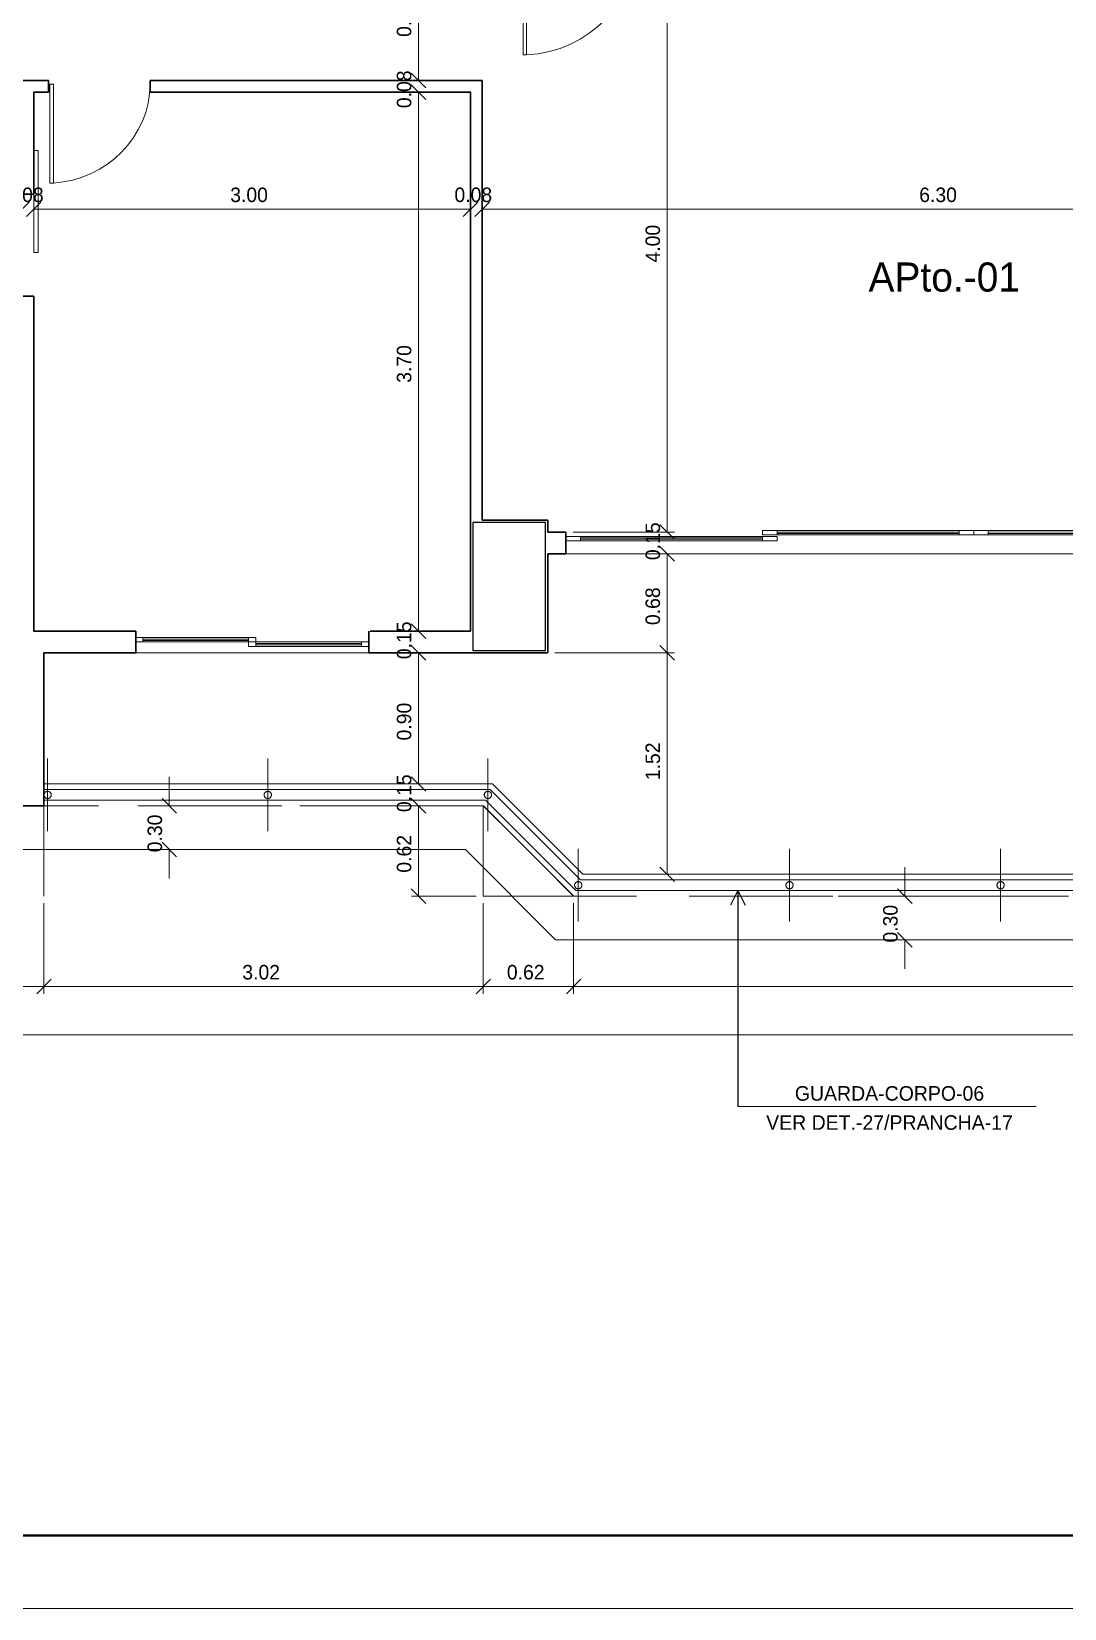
# Model space of a CAD drawing. Header units: metres. Extents: x 3.9 to 63.3, y 8 to 50.1.
# Drawn here: x 18.05 to 25.14, y 8.02 to 18.84 of the extents above; entities that cross this region are included whole.
import ezdxf
from ezdxf.enums import TextEntityAlignment as Align

# ---------------------------------------------------------------- set-up
doc = ezdxf.new("R2010")
doc.units = ezdxf.units.M
doc.header["$MEASUREMENT"] = 0
for name, pattern in [('DGN Style 2', [0.988287, 0.592972, -0.395315]), ('DGN Style 3', [1.383601, 0.988287, -0.395315]), ('DGN Style 4', [1.582247, 0.790629, -0.395315, 0.000988287, -0.395315])]:
    doc.linetypes.add(name, pattern=pattern)
doc.layers.get('Defpoints').update_dxf_attribs({"lineweight": 0})
for name, color, linetype, lineweight in [('00-EDIFICACOES TÉRREO', 7, 'Continuous', 0), ('CORNIJAS_VAR NA PLANTA PTIPO 1', 7, 'Continuous', 0), ('Level 1', 7, 'Continuous', 0), ('Level 12', 7, 'Continuous', 0), ('Level 14', 7, 'Continuous', 0), ('Level 21-1', 7, 'Continuous', 0), ('Level 24-1', 7, 'Continuous', 0), ('Level 31', 7, 'Continuous', 0), ('Level 50', 7, 'Continuous', 0), ('Level 62-1', 7, 'Continuous', 0), ('Level 63', 7, 'Continuous', 0), ('Level 7', 7, 'Continuous', 0)]:
    doc.layers.add(name, color=color, linetype=linetype, lineweight=lineweight)
doc.layers.add('6', color=6, linetype='Continuous')
doc.styles.add('Style-INTL_ENGINEERING', font='INTL_ENGINEERING.shx')
doc.dimstyles.get("Standard").update_dxf_attribs({"dimtxt": 0.18, "dimasz": 0.18, "dimexe": 0.18, "dimexo": 0.0625, "dimgap": 0.09, "dimtad": 0, "dimtih": 1, "dimtoh": 1, "dimdec": 4, "dimzin": 1, "dimdsep": 46, "dimtxsty": 'Standard', "dimcen": 0, "dimadec": 0, "dimazin": 0, "dimtfac": 1, "dimtdec": 4, "dimtofl": 0, "dimtmove": 0, "dimatfit": 3, "dimfxl": 0, "dimtolj": 1, "dimtzin": 1, "dimarcsym": 0})

# ---------------------------------------------------------------- blocks, each defined once
blk = doc.blocks.new('PM320')
at = {"layer": 'Level 14', "color": 7, "linetype": 'Continuous', "lineweight": 13, "flags": 128}
for points in [[(1.35, 0.01), (1.45, 0.01), (1.45, -0.02), (1.35, -0.02)], [(1.45, 0.01), (2.7, 0.01), (2.7, 0), (1.45, 0)], [(2.7, 0.01), (2.8, 0.01), (2.8, -0.02), (2.7, -0.02)], [(2.9, 0.01), (2.8, 0.01), (2.8, -0.02), (2.9, -0.02)], [(4.15, 0.01), (2.9, 0.01), (2.9, 0), (4.15, 0)], [(4.25, 0.01), (4.15, 0.01), (4.15, -0.02), (4.25, -0.02)], [(0.1, -0.06), (0, -0.06), (0, -0.03), (0.1, -0.03)], [(0.1, -0.03), (1.35, -0.03), (1.35, -0.04), (0.1, -0.04)], [(1.35, -0.05), (0.1, -0.05), (0.1, -0.06), (1.35, -0.06)], [(1.35, -0.06), (1.45, -0.06), (1.45, -0.03), (1.35, -0.03)], [(1.451, -0.01), (2.7, -0.01), (2.7, -0.02), (1.451, -0.02)], [(4.149, -0.01), (2.9, -0.01), (2.9, -0.02), (4.149, -0.02)], [(4.25, -0.06), (4.15, -0.06), (4.15, -0.03), (4.25, -0.03)], [(5.5, -0.03), (4.25, -0.03), (4.25, -0.04), (5.5, -0.04)], [(4.25, -0.05), (5.5, -0.05), (5.5, -0.06), (4.25, -0.06)], [(5.5, -0.06), (5.6, -0.06), (5.6, -0.03), (5.5, -0.03)]]:
    blk.add_lwpolyline(points, close=True, dxfattribs=at)
at = {"layer": 'Level 7', "color": 7, "linetype": 'Continuous', "lineweight": 30}
for p, q in [((0, 0), (0, -0.15)), ((5.6, 0), (5.6, -0.15))]:
    blk.add_line(p, q, dxfattribs=at)
blk = doc.blocks.new('P70D_1')
at = {"layer": 'Level 14', "color": 7, "linetype": 'Continuous', "lineweight": 13}
for p, q in [((0.035, 0.705), (0.01, 0.705)), ((0.01, 0.705), (0.01, 0.025)), ((0.035, 0.025), (0.035, 0.705)), ((0.01, 0.025), (0.035, 0.025))]:
    blk.add_line(p, q, dxfattribs=at)
blk.add_ellipse((0.007, 0.032), major_axis=(0.661, -0.214), ratio=0.965677, start_param=0.313159, end_param=1.833935, dxfattribs=at)
at = {"layer": 'Level 7', "color": 7, "linetype": 'Continuous', "lineweight": 30}
for p, q in [((0, 0), (0, 0.08)), ((0.7, 0), (0.7, 0.08))]:
    blk.add_line(p, q, dxfattribs=at)
blk = doc.blocks.new('P80D_2')
at = {"layer": 'Level 14', "color": 7, "linetype": 'Continuous', "lineweight": 13}
for p, q in [((0.035, 0.875), (0.01, 0.875)), ((0.01, 0.875), (0.01, 0.075)), ((0.035, 0.075), (0.035, 0.875)), ((0.01, 0.075), (0.035, 0.075))]:
    blk.add_line(p, q, dxfattribs=at)
blk.add_arc((0, 0.075), 0.8, 0.0001, 87.4926, dxfattribs=at)
at = {"layer": 'Level 7', "color": 7, "linetype": 'Continuous', "lineweight": 30}
for p, q in [((0, 0), (0, 0.15)), ((0.8, 0), (0.8, 0.15))]:
    blk.add_line(p, q, dxfattribs=at)
blk = doc.blocks.new('PC185')
at = {"layer": 'Level 14', "color": 7, "linetype": 'Continuous', "lineweight": 13, "flags": 128}
for points in [[(0.00001, -0.04504), (0.05, -0.04504), (0.05001, -0.07502), (0.00002, -0.07504)], [(0.77501, -0.04506), (0.05, -0.04504), (0.05, -0.05504), (0.775, -0.05508)], [(0.05, -0.06502), (0.77502, -0.06506), (0.77499, -0.07506), (0.05001, -0.07502)], [(0.82499, -0.04506), (0.77501, -0.04506), (0.77499, -0.07506), (0.825, -0.07506)], [(0.77503, -0.07504), (0.82501, -0.07502), (0.82501, -0.10502), (0.77502, -0.10502)], [(1.55002, -0.07506), (0.82501, -0.07502), (0.82499, -0.08506), (1.55, -0.08504)], [(0.82502, -0.09502), (1.55002, -0.09504), (1.55001, -0.10504), (0.82501, -0.10502)], [(1.60001, -0.07506), (1.55002, -0.07506), (1.55001, -0.10504), (1.60002, -0.10504)]]:
    blk.add_lwpolyline(points, close=True, dxfattribs=at)
at = {"layer": 'Level 31', "color": 30, "linetype": 'Continuous', "lineweight": 0}
blk.add_line((-0.00001, -0.15008), (1.60001, -0.15012), dxfattribs=at)
at = {"layer": 'Level 7', "color": 7, "linetype": 'Continuous', "lineweight": 30, "flags": 128}
for points in [[(0, 0), (-0.00001, -0.15008)], [(1.60001, -0.00002), (1.60001, -0.1501)]]:
    blk.add_lwpolyline(points, dxfattribs=at)
blk = doc.blocks.new('*U116')
at = {"layer": 'Level 1', "color": 3, "linetype": 'DGN Style 4', "lineweight": 0}
blk.add_line((0, 0.25), (0, -0.25), dxfattribs=at)
at = {"layer": 'Level 50', "color": 190, "linetype": 'DGN Style 2', "lineweight": 0}
blk.add_circle((0, 0), 0.025, dxfattribs=at)
blk = doc.blocks.new('*U117')
at = {"layer": 'Level 1', "color": 3, "linetype": 'DGN Style 4', "lineweight": 0}
blk.add_line((0, 0.25), (0, -0.25), dxfattribs=at)
at = {"layer": 'Level 50', "color": 190, "linetype": 'DGN Style 2', "lineweight": 0}
blk.add_circle((0, 0), 0.025, dxfattribs=at)
blk = doc.blocks.new('*U118')
at = {"layer": 'Level 1', "color": 3, "linetype": 'DGN Style 4', "lineweight": 0}
blk.add_line((0, 0.25), (0, -0.25), dxfattribs=at)
at = {"layer": 'Level 50', "color": 190, "linetype": 'DGN Style 2', "lineweight": 0}
blk.add_circle((0, 0), 0.025, dxfattribs=at)
blk = doc.blocks.new('*U125')
at = {"layer": 'Level 1', "color": 3, "linetype": 'DGN Style 4', "lineweight": 0}
blk.add_line((0, 0.25), (0, -0.25), dxfattribs=at)
at = {"layer": 'Level 50', "color": 190, "linetype": 'DGN Style 2', "lineweight": 0}
blk.add_circle((0, 0), 0.025, dxfattribs=at)
blk = doc.blocks.new('*U126')
at = {"layer": 'Level 1', "color": 3, "linetype": 'DGN Style 4', "lineweight": 0}
blk.add_line((0, 0.25), (0, -0.25), dxfattribs=at)
at = {"layer": 'Level 50', "color": 190, "linetype": 'DGN Style 2', "lineweight": 0}
blk.add_circle((0, 0), 0.025, dxfattribs=at)
blk = doc.blocks.new('*U127')
at = {"layer": 'Level 1', "color": 3, "linetype": 'DGN Style 4', "lineweight": 0}
blk.add_line((0, 0.25), (0, -0.25), dxfattribs=at)
at = {"layer": 'Level 50', "color": 190, "linetype": 'DGN Style 2', "lineweight": 0}
blk.add_circle((0, 0), 0.025, dxfattribs=at)
blk = doc.blocks.new('*U87')
at = {"layer": 'CORNIJAS_VAR NA PLANTA PTIPO 1', "color": 7, "linetype": 'Continuous', "lineweight": 13}
for p, q in [((-9.285, -6.138), (-12.365, -6.138)), ((-8.665, -6.758), (-9.285, -6.138)), ((-1.474, -6.758), (-8.665, -6.758))]:
    blk.add_line(p, q, dxfattribs=at)
at = {"layer": 'CORNIJAS_VAR NA PLANTA PTIPO 1', "color": 7, "linetype": 'DGN Style 3', "lineweight": 13}
for p, q in [((-9.347, -6.288), (-12.365, -6.288)), ((-8.727, -6.908), (-9.347, -6.288)), ((-1.412, -6.908), (-8.727, -6.908))]:
    blk.add_line(p, q, dxfattribs=at)
at = {"layer": 'Level 21-1', "color": 7, "linetype": 'Continuous', "lineweight": 13}
for p, q in [((-9.471, -6.588), (-18.999, -6.588)), ((-8.851, -7.208), (-9.471, -6.588)), ((-1.288, -7.208), (-8.851, -7.208))]:
    blk.add_line(p, q, dxfattribs=at)
at = {"layer": 'Level 50', "color": 190, "linetype": 'Continuous', "lineweight": 13}
for p, q in [((-9.301, -6.175), (-12.365, -6.175)), ((-9.332, -6.25), (-12.365, -6.25)), ((-8.712, -6.87), (-9.332, -6.25)), ((-8.681, -6.795), (-9.301, -6.175)), ((-1.458, -6.795), (-8.681, -6.795)), ((-1.427, -6.87), (-8.712, -6.87))]:
    blk.add_line(p, q, dxfattribs=at)
at = {"layer": 'Level 62-1', "color": 7, "linetype": 'Continuous', "lineweight": 13}
blk.add_line((-12.365, -6.388), (-12.365, -6.288), dxfattribs=at)
at = {"layer": 'Level 50', "color": 190, "linetype": 'DGN Style 2', "lineweight": 0}
for name, p in [('*U116', (-12.34, -6.213)), ('*U125', (-10.828, -6.213)), ('*U117', (-9.316, -6.213)), ('*U118', (-8.696, -6.833)), ('*U126', (-7.245, -6.833)), ('*U127', (-5.795, -6.833))]:
    blk.add_blockref(name, p, dxfattribs=at)
blk = doc.blocks.new('*D171')
at = {"layer": 'Defpoints', "color": 2, "linetype": 'Continuous', "lineweight": 0}
for p, q in [((18.034, 17.674), (17.935, 17.575)), ((17.985, 17.68), (17.985, 17.575)), ((18.015, 17.575), (18.114, 17.674)), ((18.065, 17.68), (18.065, 17.575)), ((17.874, 17.625), (17.985, 17.625)), ((18.264, 17.625), (18.065, 17.625))]:
    blk.add_line(p, q, dxfattribs=at)
at = {"layer": 'Defpoints'}
for p in [(17.985, 17.729), (18.065, 17.729), (18.025, 17.625), (18.065, 17.625)]:
    blk.add_point(p, dxfattribs=at)
at = {"layer": 'Defpoints', "color": 2, "linetype": 'Continuous', "lineweight": 0, "style": 'Style-INTL_ENGINEERING'}
blk.add_text('0.08', height=0.0995, dxfattribs=at).set_placement((17.874, 17.724), align=Align.MIDDLE_LEFT)
blk = doc.blocks.new('_Oblique')
at = {"color": 0, "linetype": 'ByBlock', "lineweight": -2}
blk.add_line((0.5, 0.5), (-0.5, -0.5), dxfattribs=at)
blk = doc.blocks.new('*D172')
at = {"layer": 'Defpoints', "color": 2, "linetype": 'Continuous', "lineweight": 0}
for p, q in [((21.065, 18.38), (21.065, 17.575)), ((18.015, 17.575), (18.114, 17.674)), ((18.065, 17.68), (18.065, 17.575)), ((21.114, 17.674), (21.015, 17.575)), ((18.065, 17.625), (21.065, 17.625))]:
    blk.add_line(p, q, dxfattribs=at)
at = {"layer": 'Defpoints'}
for p in [(21.065, 18.429), (18.065, 17.729), (19.565, 17.625), (21.065, 17.625)]:
    blk.add_point(p, dxfattribs=at)
at = {"layer": 'Defpoints', "color": 2, "linetype": 'Continuous', "lineweight": 0, "style": 'Style-INTL_ENGINEERING'}
blk.add_text('3.00', height=0.0995, dxfattribs=at).set_placement((19.414, 17.724), align=Align.MIDDLE_LEFT)
blk = doc.blocks.new('*D173')
at = {"layer": 'Defpoints', "color": 2, "linetype": 'Continuous', "lineweight": 0}
for p, q in [((21.145, 18.46), (21.145, 17.575)), ((21.065, 18.38), (21.065, 17.575)), ((21.114, 17.674), (21.015, 17.575)), ((21.095, 17.575), (21.194, 17.674)), ((20.954, 17.625), (21.065, 17.625)), ((21.344, 17.625), (21.145, 17.625))]:
    blk.add_line(p, q, dxfattribs=at)
at = {"layer": 'Defpoints'}
for p in [(21.065, 18.429), (21.145, 18.509), (21.105, 17.625), (21.145, 17.625)]:
    blk.add_point(p, dxfattribs=at)
at = {"layer": 'Defpoints', "color": 2, "linetype": 'Continuous', "lineweight": 0, "style": 'Style-INTL_ENGINEERING'}
blk.add_text('0.08', height=0.0995, dxfattribs=at).set_placement((20.954, 17.724), align=Align.MIDDLE_LEFT)
blk = doc.blocks.new('*D174')
at = {"layer": 'Defpoints', "color": 2, "linetype": 'Continuous', "lineweight": 0}
for p, q in [((21.145, 18.46), (21.145, 17.575)), ((27.445, 18.51), (27.445, 17.575)), ((21.095, 17.575), (21.194, 17.674)), ((27.494, 17.674), (27.395, 17.575)), ((21.145, 17.625), (27.445, 17.625))]:
    blk.add_line(p, q, dxfattribs=at)
at = {"layer": 'Defpoints'}
for p in [(27.445, 18.559), (21.145, 18.509), (24.295, 17.625), (27.445, 17.625)]:
    blk.add_point(p, dxfattribs=at)
at = {"layer": 'Defpoints', "color": 2, "linetype": 'Continuous', "lineweight": 0, "style": 'Style-INTL_ENGINEERING'}
blk.add_text('6.30', height=0.0995, dxfattribs=at).set_placement((24.146, 17.724), align=Align.MIDDLE_LEFT)
blk = doc.blocks.new('*D228')
at = {"layer": 'Defpoints', "color": 2, "linetype": 'Continuous', "lineweight": 0}
for p, q in [((21.772, 12.86), (21.772, 12.239)), ((29.088, 12.86), (29.088, 12.239)), ((21.723, 12.239), (21.822, 12.338)), ((29.088, 12.288), (21.772, 12.288)), ((29.137, 12.338), (29.038, 12.239))]:
    blk.add_line(p, q, dxfattribs=at)
at = {"layer": 'Defpoints'}
for p in [(21.772, 12.909), (29.088, 12.909), (21.772, 12.288), (25.43, 12.288)]:
    blk.add_point(p, dxfattribs=at)
at = {"layer": 'Defpoints', "color": 2, "linetype": 'Continuous', "lineweight": 0, "style": 'Style-INTL_ENGINEERING'}
blk.add_text('7.32', height=0.0995, dxfattribs=at).set_placement((25.288, 12.387), align=Align.MIDDLE_LEFT)
blk = doc.blocks.new('*D229')
at = {"layer": 'Defpoints', "color": 2, "linetype": 'Continuous', "lineweight": 0}
for p, q in [((21.152, 12.86), (21.152, 12.239)), ((21.772, 12.86), (21.772, 12.239)), ((21.103, 12.239), (21.202, 12.338)), ((21.772, 12.288), (21.152, 12.288)), ((21.822, 12.338), (21.723, 12.239))]:
    blk.add_line(p, q, dxfattribs=at)
at = {"layer": 'Defpoints'}
for p in [(21.152, 12.909), (21.772, 12.909), (21.152, 12.288), (21.462, 12.288)]:
    blk.add_point(p, dxfattribs=at)
at = {"layer": 'Defpoints', "color": 2, "linetype": 'Continuous', "lineweight": 0, "style": 'Style-INTL_ENGINEERING'}
blk.add_text('0.62', height=0.0995, dxfattribs=at).set_placement((21.314, 12.387), align=Align.MIDDLE_LEFT)
blk = doc.blocks.new('*D230')
at = {"layer": 'Defpoints', "color": 2, "linetype": 'Continuous', "lineweight": 0}
for p, q in [((18.135, 12.86), (18.135, 12.239)), ((21.152, 12.86), (21.152, 12.239)), ((18.085, 12.239), (18.184, 12.338)), ((21.152, 12.288), (18.135, 12.288)), ((21.202, 12.338), (21.103, 12.239))]:
    blk.add_line(p, q, dxfattribs=at)
at = {"layer": 'Defpoints'}
for p in [(18.135, 12.909), (21.152, 12.909), (18.135, 12.288), (19.643, 12.288)]:
    blk.add_point(p, dxfattribs=at)
at = {"layer": 'Defpoints', "color": 2, "linetype": 'Continuous', "lineweight": 0, "style": 'Style-INTL_ENGINEERING'}
blk.add_text('3.02', height=0.0995, dxfattribs=at).set_placement((19.497, 12.387), align=Align.MIDDLE_LEFT)
blk = doc.blocks.new('*D231')
at = {"layer": 'Defpoints', "color": 2, "linetype": 'Continuous', "lineweight": 0}
for p, q in [((16.305, 12.86), (16.305, 12.239)), ((18.135, 12.86), (18.135, 12.239)), ((16.255, 12.239), (16.354, 12.338)), ((18.135, 12.288), (16.305, 12.288)), ((18.184, 12.338), (18.085, 12.239))]:
    blk.add_line(p, q, dxfattribs=at)
at = {"layer": 'Defpoints'}
for p in [(16.305, 12.909), (18.135, 12.909), (16.305, 12.288), (17.22, 12.288)]:
    blk.add_point(p, dxfattribs=at)
at = {"layer": 'Defpoints', "color": 2, "linetype": 'Continuous', "lineweight": 0, "style": 'Style-INTL_ENGINEERING'}
blk.add_text('1.83', height=0.0995, dxfattribs=at).set_placement((17.106, 12.387), align=Align.MIDDLE_LEFT)
blk = doc.blocks.new('*D235')
at = {"layer": 'Defpoints', "color": 2, "linetype": 'Continuous', "lineweight": 0}
for p, q in [((10.375, 12.86), (10.375, 11.906)), ((50.625, 12.86), (50.625, 11.906)), ((10.325, 11.906), (10.424, 12.006)), ((50.625, 11.956), (10.375, 11.956)), ((50.674, 12.006), (50.575, 11.906))]:
    blk.add_line(p, q, dxfattribs=at)
at = {"layer": 'Defpoints'}
for p in [(10.375, 12.909), (50.625, 12.909), (10.375, 11.956), (30.5, 11.956)]:
    blk.add_point(p, dxfattribs=at)
at = {"layer": 'Defpoints', "color": 2, "linetype": 'Continuous', "lineweight": 0, "style": 'Style-INTL_ENGINEERING'}
blk.add_text('40.25', height=0.0995, dxfattribs=at).set_placement((30.309, 12.055), align=Align.MIDDLE_LEFT)
blk = doc.blocks.new('*D247')
at = {"layer": 'Defpoints', "color": 2, "linetype": 'Continuous', "lineweight": 0}
for p, q in [((20.657, 19.459), (20.757, 19.359)), ((21.115, 19.409), (20.658, 19.409)), ((20.707, 19.409), (20.707, 18.509)), ((20.757, 18.459), (20.657, 18.559)), ((21.095, 18.509), (20.658, 18.509))]:
    blk.add_line(p, q, dxfattribs=at)
at = {"layer": 'Defpoints'}
for p in [(21.165, 19.409), (20.707, 18.959), (20.707, 18.509), (21.145, 18.509)]:
    blk.add_point(p, dxfattribs=at)
at = {"layer": 'Defpoints', "color": 2, "linetype": 'Continuous', "lineweight": 0, "style": 'Style-INTL_ENGINEERING'}
blk.add_text('0.90', height=0.0995, rotation=90, dxfattribs=at).set_placement((20.608, 18.808), align=Align.MIDDLE_LEFT)
blk = doc.blocks.new('*D248')
at = {"layer": 'Defpoints', "color": 2, "linetype": 'Continuous', "lineweight": 0}
for p, q in [((20.757, 18.459), (20.657, 18.559)), ((20.707, 18.619), (20.707, 18.509)), ((20.657, 18.479), (20.757, 18.379)), ((21.095, 18.509), (20.658, 18.509)), ((21.015, 18.429), (20.658, 18.429)), ((20.707, 18.23), (20.707, 18.429))]:
    blk.add_line(p, q, dxfattribs=at)
at = {"layer": 'Defpoints'}
for p in [(20.707, 18.469), (20.707, 18.429), (21.065, 18.429), (21.145, 18.509)]:
    blk.add_point(p, dxfattribs=at)
at = {"layer": 'Defpoints', "color": 2, "linetype": 'Continuous', "lineweight": 0, "style": 'Style-INTL_ENGINEERING'}
blk.add_text('0.08', height=0.0995, rotation=90, dxfattribs=at).set_placement((20.608, 18.319), align=Align.MIDDLE_LEFT)
blk = doc.blocks.new('*D249')
at = {"layer": 'Defpoints', "color": 2, "linetype": 'Continuous', "lineweight": 0}
for p, q in [((20.657, 18.479), (20.757, 18.379)), ((21.015, 18.429), (20.658, 18.429)), ((20.707, 18.429), (20.707, 14.729)), ((20.757, 14.679), (20.657, 14.779)), ((21.015, 14.729), (20.658, 14.729))]:
    blk.add_line(p, q, dxfattribs=at)
at = {"layer": 'Defpoints'}
for p in [(21.065, 18.429), (20.707, 16.579), (20.707, 14.729), (21.065, 14.729)]:
    blk.add_point(p, dxfattribs=at)
at = {"layer": 'Defpoints', "color": 2, "linetype": 'Continuous', "lineweight": 0, "style": 'Style-INTL_ENGINEERING'}
blk.add_text('3.70', height=0.0995, rotation=90, dxfattribs=at).set_placement((20.608, 16.433), align=Align.MIDDLE_LEFT)
blk = doc.blocks.new('*D250')
at = {"layer": 'Defpoints', "color": 2, "linetype": 'Continuous', "lineweight": 0}
for p, q in [((20.757, 14.679), (20.657, 14.779)), ((21.015, 14.729), (20.658, 14.729)), ((20.707, 14.772), (20.707, 14.729)), ((20.657, 14.629), (20.757, 14.529)), ((20.93, 14.579), (20.658, 14.579)), ((20.707, 14.38), (20.707, 14.579))]:
    blk.add_line(p, q, dxfattribs=at)
at = {"layer": 'Defpoints'}
for p in [(21.065, 14.729), (20.707, 14.654), (20.707, 14.579), (20.98, 14.579)]:
    blk.add_point(p, dxfattribs=at)
at = {"layer": 'Defpoints', "color": 2, "linetype": 'Continuous', "lineweight": 0, "style": 'Style-INTL_ENGINEERING'}
blk.add_text('0.15', height=0.0995, rotation=90, dxfattribs=at).set_placement((20.608, 14.536), align=Align.MIDDLE_LEFT)
blk = doc.blocks.new('*D251')
at = {"layer": 'Defpoints', "color": 2, "linetype": 'Continuous', "lineweight": 0}
for p, q in [((20.657, 14.629), (20.757, 14.529)), ((20.93, 14.579), (20.658, 14.579)), ((20.707, 14.579), (20.707, 13.679)), ((20.757, 13.629), (20.657, 13.729)), ((21.165, 13.679), (20.658, 13.679))]:
    blk.add_line(p, q, dxfattribs=at)
at = {"layer": 'Defpoints'}
for p in [(20.98, 14.579), (20.707, 14.129), (20.707, 13.679), (21.215, 13.679)]:
    blk.add_point(p, dxfattribs=at)
at = {"layer": 'Defpoints', "color": 2, "linetype": 'Continuous', "lineweight": 0, "style": 'Style-INTL_ENGINEERING'}
blk.add_text('0.90', height=0.0995, rotation=90, dxfattribs=at).set_placement((20.608, 13.978), align=Align.MIDDLE_LEFT)
blk = doc.blocks.new('*D252')
at = {"layer": 'Defpoints', "color": 2, "linetype": 'Continuous', "lineweight": 0}
for p, q in [((20.757, 13.629), (20.657, 13.729)), ((21.165, 13.679), (20.658, 13.679)), ((20.707, 13.722), (20.707, 13.679)), ((20.657, 13.579), (20.757, 13.479)), ((21.103, 13.529), (20.658, 13.529)), ((20.707, 13.33), (20.707, 13.529))]:
    blk.add_line(p, q, dxfattribs=at)
at = {"layer": 'Defpoints'}
for p in [(21.215, 13.679), (20.707, 13.604), (20.707, 13.529), (21.152, 13.529)]:
    blk.add_point(p, dxfattribs=at)
at = {"layer": 'Defpoints', "color": 2, "linetype": 'Continuous', "lineweight": 0, "style": 'Style-INTL_ENGINEERING'}
blk.add_text('0.15', height=0.0995, rotation=90, dxfattribs=at).set_placement((20.608, 13.486), align=Align.MIDDLE_LEFT)
blk = doc.blocks.new('*D253')
at = {"layer": 'Defpoints', "color": 2, "linetype": 'Continuous', "lineweight": 0}
for p, q in [((20.657, 13.579), (20.757, 13.479)), ((21.103, 13.529), (20.658, 13.529)), ((20.707, 13.529), (20.707, 12.909)), ((20.757, 12.859), (20.657, 12.959)), ((21.103, 12.909), (20.658, 12.909))]:
    blk.add_line(p, q, dxfattribs=at)
at = {"layer": 'Defpoints'}
for p in [(21.152, 13.529), (20.707, 13.219), (20.707, 12.909), (21.152, 12.909)]:
    blk.add_point(p, dxfattribs=at)
at = {"layer": 'Defpoints', "color": 2, "linetype": 'Continuous', "lineweight": 0, "style": 'Style-INTL_ENGINEERING'}
blk.add_text('0.62', height=0.0995, rotation=90, dxfattribs=at).set_placement((20.608, 13.07), align=Align.MIDDLE_LEFT)
blk = doc.blocks.new('*D302')
at = {"layer": 'Defpoints', "color": 2, "linetype": 'Continuous', "lineweight": 0}
for p, q in [((22.365, 15.309), (22.465, 15.209)), ((21.769, 15.259), (22.465, 15.259)), ((22.415, 14.579), (22.415, 15.259)), ((22.465, 14.529), (22.365, 14.629)), ((21.644, 14.579), (22.465, 14.579))]:
    blk.add_line(p, q, dxfattribs=at)
at = {"layer": 'Defpoints'}
for p in [(21.72, 15.259), (22.415, 15.259), (22.415, 14.919), (21.595, 14.579)]:
    blk.add_point(p, dxfattribs=at)
at = {"layer": 'Defpoints', "color": 2, "linetype": 'Continuous', "lineweight": 0, "style": 'Style-INTL_ENGINEERING'}
blk.add_text('0.68', height=0.0995, rotation=90, dxfattribs=at).set_placement((22.316, 14.77), align=Align.MIDDLE_LEFT)
blk = doc.blocks.new('*D303')
at = {"layer": 'Defpoints', "color": 2, "linetype": 'Continuous', "lineweight": 0}
for p, q in [((22.415, 15.608), (22.415, 15.409)), ((21.769, 15.409), (22.465, 15.409)), ((22.465, 15.359), (22.365, 15.459)), ((22.365, 15.309), (22.465, 15.209)), ((21.769, 15.259), (22.465, 15.259)), ((22.415, 15.216), (22.415, 15.259))]:
    blk.add_line(p, q, dxfattribs=at)
at = {"layer": 'Defpoints'}
for p in [(21.72, 15.409), (22.415, 15.409), (22.415, 15.334), (21.72, 15.259)]:
    blk.add_point(p, dxfattribs=at)
at = {"layer": 'Defpoints', "color": 2, "linetype": 'Continuous', "lineweight": 0, "style": 'Style-INTL_ENGINEERING'}
blk.add_text('0.15', height=0.0995, rotation=90, dxfattribs=at).set_placement((22.316, 15.216), align=Align.MIDDLE_LEFT)
blk = doc.blocks.new('*D304')
at = {"layer": 'Defpoints', "color": 2, "linetype": 'Continuous', "lineweight": 0}
for p, q in [((22.365, 19.459), (22.465, 19.359)), ((22.54, 19.409), (22.366, 19.409)), ((22.415, 15.409), (22.415, 19.409)), ((21.769, 15.409), (22.465, 15.409)), ((22.465, 15.359), (22.365, 15.459))]:
    blk.add_line(p, q, dxfattribs=at)
at = {"layer": 'Defpoints'}
for p in [(22.415, 19.409), (22.59, 19.409), (22.415, 17.409), (21.72, 15.409)]:
    blk.add_point(p, dxfattribs=at)
at = {"layer": 'Defpoints', "color": 2, "linetype": 'Continuous', "lineweight": 0, "style": 'Style-INTL_ENGINEERING'}
blk.add_text('4.00', height=0.0995, rotation=90, dxfattribs=at).set_placement((22.316, 17.259), align=Align.MIDDLE_LEFT)
blk = doc.blocks.new('*D301')
at = {"layer": 'Defpoints', "color": 2, "linetype": 'Continuous', "lineweight": 0}
for p, q in [((22.365, 14.629), (22.465, 14.529)), ((21.644, 14.579), (22.465, 14.579)), ((22.415, 13.059), (22.415, 14.579)), ((22.465, 13.009), (22.365, 13.109)), ((21.884, 13.059), (22.465, 13.059))]:
    blk.add_line(p, q, dxfattribs=at)
at = {"layer": 'Defpoints'}
for p in [(21.595, 14.579), (22.415, 14.579), (22.415, 13.819), (21.835, 13.059)]:
    blk.add_point(p, dxfattribs=at)
at = {"layer": 'Defpoints', "color": 2, "linetype": 'Continuous', "lineweight": 0, "style": 'Style-INTL_ENGINEERING'}
blk.add_text('1.52', height=0.0995, rotation=90, dxfattribs=at).set_placement((22.316, 13.705), align=Align.MIDDLE_LEFT)
blk = doc.blocks.new('TerminatorOpen')
at = {"color": 0, "linetype": 'ByBlock', "lineweight": -2}
for q in [(-1, 0.5), (-1, 0), (-1, -0.5)]:
    blk.add_line((0, 0), q, dxfattribs=at)
blk = doc.blocks.new('*D371')
at = {"layer": 'Defpoints', "color": 2, "linetype": 'Continuous', "lineweight": 0}
for p, q in [((24.047, 13.109), (24.047, 12.909)), ((24.097, 12.859), (23.998, 12.959)), ((24.15, 12.909), (23.998, 12.909)), ((23.998, 12.659), (24.097, 12.559)), ((24.137, 12.609), (23.998, 12.609)), ((24.047, 12.41), (24.047, 12.609))]:
    blk.add_line(p, q, dxfattribs=at)
at = {"layer": 'Defpoints'}
for p in [(24.2, 12.909), (24.047, 12.74), (24.047, 12.609), (24.187, 12.609)]:
    blk.add_point(p, dxfattribs=at)
at = {"layer": 'Defpoints', "color": 2, "linetype": 'Continuous', "lineweight": 0, "style": 'Style-INTL_ENGINEERING'}
blk.add_text('0.30', height=0.0995, rotation=90, dxfattribs=at).set_placement((23.948, 12.59), align=Align.MIDDLE_LEFT)
blk = doc.blocks.new('*D372')
at = {"layer": 'Defpoints', "color": 2, "linetype": 'Continuous', "lineweight": 0}
for p, q in [((18.995, 13.729), (18.995, 13.529)), ((19.045, 13.479), (18.946, 13.579)), ((19.098, 13.529), (18.946, 13.529)), ((18.946, 13.279), (19.045, 13.179)), ((19.085, 13.229), (18.946, 13.229)), ((18.995, 13.03), (18.995, 13.229))]:
    blk.add_line(p, q, dxfattribs=at)
at = {"layer": 'Defpoints'}
for p in [(19.148, 13.529), (18.995, 13.36), (18.995, 13.229), (19.135, 13.229)]:
    blk.add_point(p, dxfattribs=at)
at = {"layer": 'Defpoints', "color": 2, "linetype": 'Continuous', "lineweight": 0, "style": 'Style-INTL_ENGINEERING'}
blk.add_text('0.30', height=0.0995, rotation=90, dxfattribs=at).set_placement((18.896, 13.21), align=Align.MIDDLE_LEFT)

msp = doc.modelspace()

# ---------------------------------------------------------------- linework, layer by layer
at = {"layer": '00-EDIFICACOES TÉRREO', "color": 7, "linetype": 'Continuous', "lineweight": 13, "flags": 128}
msp.add_lwpolyline([(18.095, 18.029), (18.065, 18.029), (18.065, 17.329), (18.095, 17.329)], close=True, dxfattribs=at)
at = {"layer": '6', "linetype": 'Continuous'}
msp.add_lwpolyline([(21.08, 14.595), (21.58, 14.595), (21.58, 15.475), (21.08, 15.475), (21.08, 14.595)], dxfattribs=at)
at = {"layer": 'CORNIJAS_VAR NA PLANTA PTIPO 1', "color": 7, "linetype": 'Continuous', "lineweight": 30}
for p, q in [((16.505, 18.509), (18.165, 18.509)), ((18.065, 18.429), (18.165, 18.429)), ((18.065, 18.429), (18.065, 17.729)), ((18.865, 18.509), (21.145, 18.509)), ((21.145, 15.49), (21.145, 18.509)), ((18.065, 17.729), (17.985, 17.729)), ((18.065, 17.029), (17.985, 17.029)), ((18.065, 17.029), (18.065, 14.729)), ((21.72, 15.409), (21.595, 15.409)), ((21.72, 15.259), (21.595, 15.259)), ((18.765, 14.729), (18.065, 14.729)), ((18.135, 14.579), (18.135, 13.529)), ((18.765, 14.579), (18.135, 14.579)), ((20.365, 14.579), (21.595, 14.579)), ((17.52, 13.529), (18.135, 13.529))]:
    msp.add_line(p, q, dxfattribs=at)
at = {"layer": 'CORNIJAS_VAR NA PLANTA PTIPO 1', "color": 7, "linetype": 'Continuous', "lineweight": 0}
msp.add_line((21.72, 15.259), (27.32, 15.259), dxfattribs=at)
at = {"layer": 'CORNIJAS_VAR NA PLANTA PTIPO 1', "color": 7, "linetype": 'Continuous', "lineweight": 30, "flags": 128}
for points in [[(18.865, 18.429), (21.065, 18.429), (21.065, 14.729), (20.375, 14.729)], [(21.145, 15.49), (21.595, 15.49), (21.595, 15.409)], [(21.595, 15.259), (21.595, 14.579)]]:
    msp.add_lwpolyline(points, dxfattribs=at)
at = {"layer": 'Defpoints', "color": 2, "linetype": 'DGN Style 4', "lineweight": 0}
for p, q in [((18.135, 13.529), (18.135, 12.909)), ((21.152, 13.529), (21.152, 12.909)), ((21.772, 12.909), (21.152, 12.909))]:
    msp.add_line(p, q, dxfattribs=at)
at = {"layer": 'Level 12', "color": 2, "linetype": 'Continuous', "lineweight": 13}
msp.add_line((24.949, 11.465), (22.9, 11.465), dxfattribs=at)
at = {"layer": 'Level 24-1', "color": 7, "linetype": 'DGN Style 2', "lineweight": 0, "flags": 128}
msp.add_lwpolyline([(33.725, 21.939), (38.035, 21.939), (38.035, 22.689), (46.865, 22.689), (46.865, 21.289), (50.625, 21.289), (50.625, 14.579), (49.925, 14.579), (49.925, 14.079), (49.375, 13.529), (39.847, 13.529), (39.227, 12.909), (31.911, 12.909), (31.694, 13.126), (29.305, 13.126), (29.088, 12.909), (21.772, 12.909), (21.152, 13.529), (11.625, 13.529), (11.075, 14.079), (11.075, 14.579), (10.375, 14.579), (10.375, 21.289), (14.135, 21.289), (14.135, 22.689), (22.965, 22.689), (22.965, 21.939), (27.274, 21.939), (27.274, 26.725), (33.724, 26.725), (33.725, 21.939)], dxfattribs=at)
msp.add_lwpolyline([(33.725, 21.939), (38.035, 21.939), (38.035, 22.689), (46.865, 22.689), (46.865, 21.289), (50.625, 21.289), (50.625, 14.579), (49.925, 14.579), (49.925, 14.079), (49.375, 13.529), (39.847, 13.529), (39.227, 12.909), (31.911, 12.909), (31.694, 13.126), (29.305, 13.126), (29.088, 12.909), (21.772, 12.909), (21.152, 13.529), (11.625, 13.529), (11.075, 14.079), (11.075, 14.579), (10.375, 14.579), (10.375, 21.289), (14.135, 21.289), (14.135, 22.689), (22.965, 22.689), (22.965, 21.939), (27.274, 21.939), (27.274, 26.725), (33.724, 26.725), (33.725, 21.939)], dxfattribs=at)
at = {"layer": 'Level 63', "color": 131, "linetype": 'Continuous', "lineweight": 40}
msp.add_line((5.149, 8.519), (62.85, 8.519), dxfattribs=at)
at = {"layer": 'Level 63', "color": 131, "linetype": 'Continuous', "lineweight": 0, "flags": 128}
msp.add_lwpolyline([(63.349, 50.069), (3.899, 50.069), (3.899, 8.019), (63.349, 8.019)], close=True, dxfattribs=at)

# ---------------------------------------------------------------- block references
at = {"layer": 'Level 21-1', "color": 7, "linetype": 'Continuous', "lineweight": 13}
msp.add_blockref('*U87', (30.5, 19.817), dxfattribs=at)
at = {"layer": 'Level 7', "color": 7, "linetype": 'Continuous', "lineweight": 30}
for name, p, xscale, yscale, rotation in [('P80D_2', (21.415, 19.559), 1.000000000010841, -1.000000000010841, 0.0002668047176770001), ('P70D_1', (18.165, 18.509), 1.000004656718364, -1.000004656718364, 0.0008004104257883999)]:
    msp.add_blockref(name, p, dxfattribs=dict(at, xscale=xscale, yscale=yscale, rotation=rotation))
at = {"layer": 'Level 7', "color": 7, "linetype": 'Continuous', "lineweight": 13, "xscale": 0.9999953434767954, "yscale": 0.9999953434767954, "rotation": 0.0008004178802408002}
msp.add_blockref('PM320', (21.72, 15.409), dxfattribs=at)
at = {"layer": 'Level 7', "color": 30, "linetype": 'Continuous', "lineweight": 0}
msp.add_blockref('PC185', (18.765, 14.729), dxfattribs=at)

# ---------------------------------------------------------------- texts
at = {"layer": 'Defpoints', "color": 2, "linetype": 'Continuous', "lineweight": 30, "insert": (24.318, 17.158), "char_height": 0.2, "attachment_point": 5, "line_spacing_factor": 1.200006, "style": 'Style-INTL_ENGINEERING'}
msp.add_mtext('APto.-01\\P', dxfattribs=at)
at = {"layer": 'Level 12', "color": 2, "linetype": 'Continuous', "lineweight": 13, "insert": (23.942, 11.454), "char_height": 0.1, "attachment_point": 5, "line_spacing_factor": 1.200006, "style": 'Style-INTL_ENGINEERING'}
msp.add_mtext('GUARDA-CORPO-06\\PVER DET.-27/PRANCHA-17\\P', dxfattribs=at)

# ---------------------------------------------------------------- dimensions: what is measured, and where the dimension line sits
at = {"layer": 'Defpoints', "color": 2, "linetype": 'Continuous', "lineweight": 0}
for base, p1, p2, angle, picture, middle in [((20.707, 18.509), (21.165, 19.409), (21.145, 18.509), 270, '*D247', (20.707, 18.959)), ((22.415, 19.409), (21.72, 15.409), (22.59, 19.409), 90, '*D304', (22.415, 17.409)), ((20.707, 14.729), (21.065, 18.429), (21.065, 14.729), 270, '*D249', (20.707, 16.579)), ((22.415, 15.259), (21.595, 14.579), (21.72, 15.259), 90, '*D302', (22.415, 14.919)), ((20.707, 13.679), (20.98, 14.579), (21.215, 13.679), 270, '*D251', (20.707, 14.129)), ((22.415, 14.579), (21.835, 13.059), (21.595, 14.579), 90, '*D301', (22.415, 13.819)), ((20.707, 12.909), (21.152, 13.529), (21.152, 12.909), 270, '*D253', (20.707, 13.219)), ((10.375, 11.956), (50.625, 12.909), (10.375, 12.909), 180, '*D235', (30.5, 11.956)), ((16.305, 12.288), (18.135, 12.909), (16.305, 12.909), 180, '*D231', (17.22, 12.288)), ((18.135, 12.288), (21.152, 12.909), (18.135, 12.909), 180, '*D230', (19.643, 12.288)), ((21.152, 12.288), (21.772, 12.909), (21.152, 12.909), 180, '*D229', (21.462, 12.288)), ((21.772, 12.288), (29.088, 12.909), (21.772, 12.909), 180, '*D228', (25.43, 12.288))]:
    dim = msp.add_linear_dim(base=base, p1=p1, p2=p2, angle=angle, dimstyle='Standard', override={"dimtxt": 0.0995, "dimasz": 0.0995, "dimexe": 0.0495, "dimexo": 0.0495, "dimgap": 0.0495, "dimtad": 1, "dimtih": 0, "dimtoh": 0, "dimdec": 2, "dimzin": 3, "dimtxsty": 'Style-INTL_ENGINEERING', "dimblk": 'Oblique', "dimclre": 2, "dimtdec": 2, "dimatfit": 1, "dimtolj": 0, "dimtzin": 3, "dimlwe": 0}, dxfattribs=at)
    dim.commit()
    dim.dimension.update_dxf_attribs({"geometry": picture, "text_midpoint": middle})
for base, p1, p2, angle, override, picture, middle in [((20.707, 18.429), (21.145, 18.509), (21.065, 18.429), 270, {"dimtxt": 0.0995, "dimasz": 0.0995, "dimexe": 0.0495, "dimexo": 0.0495, "dimgap": 0.0495, "dimtad": 1, "dimtih": 0, "dimtoh": 0, "dimdec": 2, "dimzin": 3, "dimtxsty": 'Style-INTL_ENGINEERING', "dimblk": 'Oblique', "dimclre": 2, "dimtdec": 2, "dimatfit": 1, "dimtolj": 0, "dimtzin": 3, "dimlwe": 0}, '*D248', (20.707, 18.469)), ((22.415, 15.409), (21.72, 15.259), (21.72, 15.409), 90, {"dimtxt": 0.0995, "dimasz": 0.0995, "dimexe": 0.0495, "dimexo": 0.0495, "dimgap": 0.0495, "dimtad": 1, "dimtih": 0, "dimtoh": 0, "dimdec": 2, "dimzin": 3, "dimtxsty": 'Style-INTL_ENGINEERING', "dimblk": 'Oblique', "dimclre": 2, "dimtdec": 2, "dimatfit": 1, "dimtolj": 0, "dimtzin": 3, "dimlwe": 0}, '*D303', (22.415, 15.334)), ((20.707, 14.579), (21.065, 14.729), (20.98, 14.579), 270, {"dimtxt": 0.0995, "dimasz": 0.0995, "dimexe": 0.0495, "dimexo": 0.0495, "dimgap": 0.0495, "dimtad": 1, "dimtih": 0, "dimtoh": 0, "dimdec": 2, "dimzin": 3, "dimtxsty": 'Style-INTL_ENGINEERING', "dimblk": 'Oblique', "dimclre": 2, "dimtdec": 2, "dimatfit": 1, "dimtolj": 0, "dimtzin": 3, "dimlwe": 0}, '*D250', (20.707, 14.654)), ((20.707, 13.529), (21.215, 13.679), (21.152, 13.529), 270, {"dimtxt": 0.0995, "dimasz": 0.0995, "dimexe": 0.0495, "dimexo": 0.0495, "dimgap": 0.0495, "dimtad": 1, "dimtih": 0, "dimtoh": 0, "dimdec": 2, "dimzin": 3, "dimtxsty": 'Style-INTL_ENGINEERING', "dimblk": 'Oblique', "dimclre": 2, "dimtdec": 2, "dimatfit": 1, "dimtolj": 0, "dimtzin": 3, "dimlwe": 0}, '*D252', (20.707, 13.604)), ((18.995, 13.229), (19.148, 13.529), (19.135, 13.229), 270, {"dimtxt": 0.0995, "dimasz": 0.0995, "dimexe": 0.0495, "dimexo": 0.0495, "dimgap": 0.0495, "dimtad": 1, "dimtih": 0, "dimtoh": 0, "dimdec": 2, "dimzin": 3, "dimtxsty": 'Style-INTL_ENGINEERING', "dimblk": 'Oblique', "dimclre": 2, "dimtdec": 2, "dimatfit": 1, "dimfrac": 2, "dimtolj": 0, "dimtzin": 3, "dimlwe": 0}, '*D372', (18.995, 13.36)), ((24.047, 12.609), (24.2, 12.909), (24.187, 12.609), 270, {"dimtxt": 0.0995, "dimasz": 0.0995, "dimexe": 0.0495, "dimexo": 0.0495, "dimgap": 0.0495, "dimtad": 1, "dimtih": 0, "dimtoh": 0, "dimdec": 2, "dimzin": 3, "dimtxsty": 'Style-INTL_ENGINEERING', "dimblk": 'Oblique', "dimclre": 2, "dimtdec": 2, "dimatfit": 1, "dimfrac": 2, "dimtolj": 0, "dimtzin": 3, "dimlwe": 0}, '*D371', (24.047, 12.74))]:
    dim = msp.add_linear_dim(base=base, p1=p1, p2=p2, angle=angle, dimstyle='Standard', override=override, dxfattribs=at)
    dim.commit()
    dim.dimension.update_dxf_attribs({"geometry": picture, "text_midpoint": middle, "dimtype": 160})
for base, p1, p2, picture, middle in [((27.445, 17.625), (21.145, 18.509), (27.445, 18.559), '*D174', (24.295, 17.625)), ((21.065, 17.625), (18.065, 17.729), (21.065, 18.429), '*D172', (19.565, 17.625))]:
    dim = msp.add_linear_dim(base=base, p1=p1, p2=p2, dimstyle='Standard', override={"dimtxt": 0.0995, "dimasz": 0.0995, "dimexe": 0.0495, "dimexo": 0.0495, "dimgap": 0.0495, "dimtad": 1, "dimtih": 0, "dimtoh": 0, "dimdec": 2, "dimzin": 3, "dimtxsty": 'Style-INTL_ENGINEERING', "dimblk": 'Oblique', "dimclre": 2, "dimtdec": 2, "dimatfit": 1, "dimtolj": 0, "dimtzin": 3, "dimlwe": 0}, dxfattribs=at)
    dim.commit()
    dim.dimension.update_dxf_attribs({"geometry": picture, "text_midpoint": middle})
for base, p1, p2, picture, middle in [((21.145, 17.625), (21.065, 18.429), (21.145, 18.509), '*D173', (21.105, 17.625)), ((18.065, 17.625), (17.985, 17.729), (18.065, 17.729), '*D171', (18.025, 17.625))]:
    dim = msp.add_linear_dim(base=base, p1=p1, p2=p2, dimstyle='Standard', override={"dimtxt": 0.0995, "dimasz": 0.0995, "dimexe": 0.0495, "dimexo": 0.0495, "dimgap": 0.0495, "dimtad": 1, "dimtih": 0, "dimtoh": 0, "dimdec": 2, "dimzin": 3, "dimtxsty": 'Style-INTL_ENGINEERING', "dimblk": 'Oblique', "dimclre": 2, "dimtdec": 2, "dimatfit": 1, "dimtolj": 0, "dimtzin": 3, "dimlwe": 0}, dxfattribs=at)
    dim.commit()
    dim.dimension.update_dxf_attribs({"geometry": picture, "text_midpoint": middle, "dimtype": 160})

# ---------------------------------------------------------------- leaders
at = {"layer": 'Level 12', "color": 2, "linetype": 'Continuous', "lineweight": 13}
msp.add_leader([(22.9, 12.947), (22.9, 11.465)], dimstyle='Standard', override={"dimtxt": 0.0995, "dimasz": 0.0995, "dimgap": 0, "dimtad": 1, "dimtxsty": 'Style-INTL_ENGINEERING', "dimldrblk": 'TerminatorOpen'}, dxfattribs=at)

doc.saveas('drawing.dxf')
